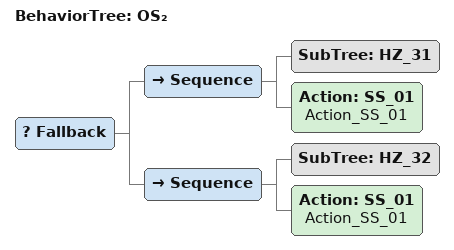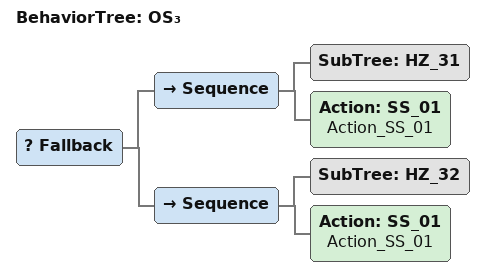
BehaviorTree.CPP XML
<BehaviorTree ID="OS₂">
  <Fallback>
    <Sequence>
      <SubTree ID="HZ_31"/>
      <Action ID="SS_01" name="Action_SS_01"/>
    </Sequence>
    <Sequence>
      <SubTree ID="HZ_32"/>
      <Action ID="SS_01" name="Action_SS_01"/>
    </Sequence>
  </Fallback>
</BehaviorTree>

<BehaviorTree ID="OS₃">
  <Fallback>
    <Sequence>
      <SubTree ID="HZ_31"/>
      <Action ID="SS_01" name="Action_SS_01"/>
    </Sequence>
    <Sequence>
      <SubTree ID="HZ_32"/>
      <Action ID="SS_01" name="Action_SS_01"/>
    </Sequence>
  </Fallback>
</BehaviorTree>
